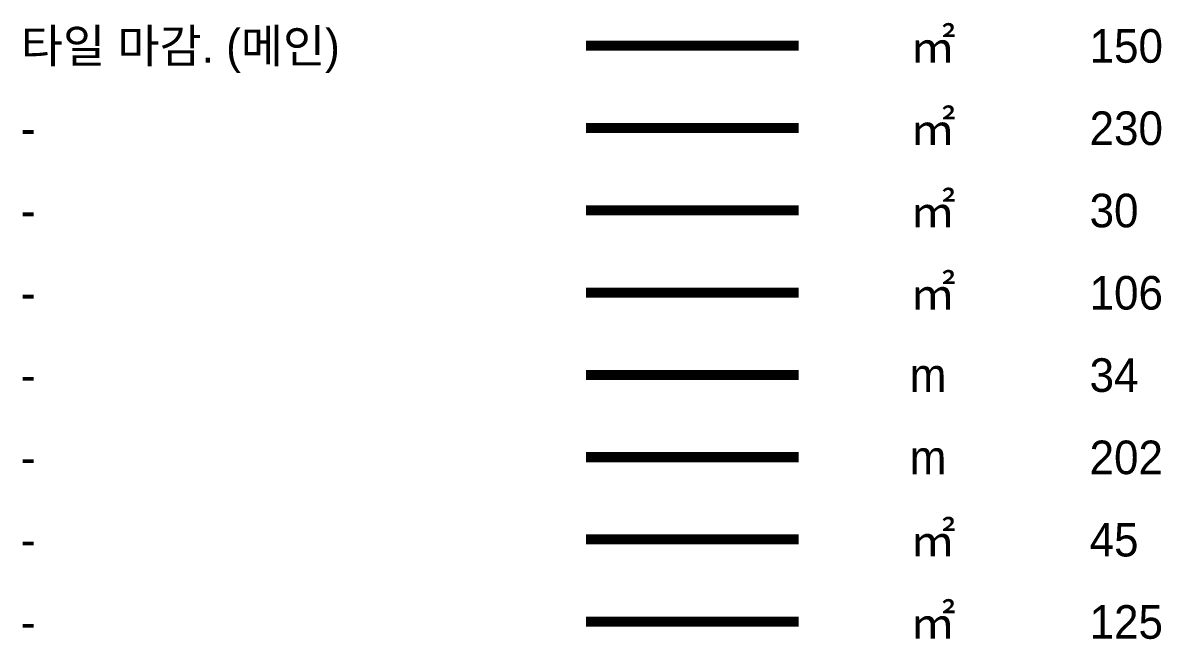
# Model space of a CAD drawing. Header units: millimetres. Extents: x -223175 to 287756, y -120611 to 352956.
# Drawn here: x -62860 to -35762, y 8319 to 22996 of the extents above; entities that cross this region are included whole.
import ezdxf

# ---------------------------------------------------------------- set-up
doc = ezdxf.new("R2010")
doc.units = ezdxf.units.MM
doc.header["$LTSCALE"] = 50
doc.linetypes.add('CONTINOUS', pattern=[0])
for name, color, linetype, lineweight in [('-물_ 01 (파랑150)', 150, 'CONTINOUS', 0), ('-물_ 02 (빨강230)', 230, 'CONTINOUS', 0), ('-물_ 03 (주황30)', 30, 'CONTINOUS', 0), ('-물_ 04 (녹색106)', 106, 'CONTINOUS', 0), ('-물_ 05 (밤색34)', 34, 'CONTINOUS', 0), ('-물_ 06 (보라202)', 202, 'CONTINOUS', 0), ('-물_ 07 (카키45)', 45, 'CONTINOUS', 0), ('-물_ 08 (청녹125)', 125, 'CONTINOUS', 0)]:
    doc.layers.add(name, color=color, linetype=linetype, lineweight=lineweight)
doc.styles.add('HY울릉도L', font='HY울릉도l.ttf')

msp = doc.modelspace()

# ---------------------------------------------------------------- linework, layer by layer
at = {"layer": '-물_ 01 (파랑150)', "const_width": 240}
msp.add_lwpolyline([(-49454.312, 22449.3227), (-44392.746, 22449.3227)], dxfattribs=at)
at = {"layer": '-물_ 02 (빨강230)', "const_width": 240}
msp.add_lwpolyline([(-49454.312, 20490.1369), (-44392.746, 20490.1369)], dxfattribs=at)
at = {"layer": '-물_ 03 (주황30)', "const_width": 240}
msp.add_lwpolyline([(-49454.312, 18530.9511), (-44392.746, 18530.9511)], dxfattribs=at)
at = {"layer": '-물_ 04 (녹색106)', "const_width": 240}
msp.add_lwpolyline([(-49454.312, 16571.7653), (-44392.746, 16571.7653)], dxfattribs=at)
at = {"layer": '-물_ 05 (밤색34)', "const_width": 240}
msp.add_lwpolyline([(-49454.312, 14612.5795), (-44392.746, 14612.5795)], dxfattribs=at)
at = {"layer": '-물_ 06 (보라202)', "const_width": 240}
msp.add_lwpolyline([(-49454.312, 12653.3937), (-44392.746, 12653.3937)], dxfattribs=at)
at = {"layer": '-물_ 07 (카키45)', "const_width": 240}
msp.add_lwpolyline([(-49454.312, 10694.2079), (-44392.746, 10694.2079)], dxfattribs=at)
at = {"layer": '-물_ 08 (청녹125)', "const_width": 240}
msp.add_lwpolyline([(-49454.312, 8735.0221), (-44392.746, 8735.0221)], dxfattribs=at)

# ---------------------------------------------------------------- texts
at = {"layer": '-물_ 01 (파랑150)', "style": 'HY울릉도L'}
for s, height, p in [('타일 마감. (메인)', 800.000867, (-62906.3151, 22044.3353)), ('㎡', 800.0009, (-41746.9258, 22044.3353)), ('150', 800.00087, (-37466.9742, 22044.3353))]:
    msp.add_text(s, height=height, dxfattribs=at).set_placement(p)
at = {"layer": '-물_ 02 (빨강230)', "style": 'HY울릉도L'}
for s, height, p in [('㎡', 800.0009, (-41746.9258, 20085.1495)), ('230', 800.00087, (-37466.9742, 20085.1495)), ('-', 800.0009, (-62906.3151, 20085.1495))]:
    msp.add_text(s, height=height, dxfattribs=at).set_placement(p)
at = {"layer": '-물_ 03 (주황30)', "style": 'HY울릉도L'}
for s, height, p in [('㎡', 800.0009, (-41746.9258, 18125.9637)), ('30', 800.00087, (-37466.9742, 18125.9637)), ('-', 800.0009, (-62906.3151, 18125.9637))]:
    msp.add_text(s, height=height, dxfattribs=at).set_placement(p)
at = {"layer": '-물_ 04 (녹색106)', "style": 'HY울릉도L'}
for s, height, p in [('㎡', 800.0009, (-41746.9258, 16166.7779)), ('106', 800.00087, (-37466.9742, 16166.7779)), ('-', 800.0009, (-62906.3151, 16166.7779))]:
    msp.add_text(s, height=height, dxfattribs=at).set_placement(p)
at = {"layer": '-물_ 05 (밤색34)', "style": 'HY울릉도L'}
for s, height, p in [('34', 800.00087, (-37466.9742, 14207.5921)), ('m', 800.0009, (-41746.9258, 14207.5921)), ('-', 800.0009, (-62906.3151, 14207.5921))]:
    msp.add_text(s, height=height, dxfattribs=at).set_placement(p)
at = {"layer": '-물_ 06 (보라202)', "style": 'HY울릉도L'}
for s, height, p in [('202', 800.00087, (-37466.9742, 12248.4063)), ('m', 800.0009, (-41746.9258, 12248.4063)), ('-', 800.0009, (-62906.3151, 12248.4063))]:
    msp.add_text(s, height=height, dxfattribs=at).set_placement(p)
at = {"layer": '-물_ 07 (카키45)', "style": 'HY울릉도L'}
for s, height, p in [('㎡', 800.0009, (-41746.9258, 10289.2205)), ('45', 800.00087, (-37466.9742, 10289.2205)), ('-', 800.0009, (-62906.3151, 10289.2205))]:
    msp.add_text(s, height=height, dxfattribs=at).set_placement(p)
at = {"layer": '-물_ 08 (청녹125)', "style": 'HY울릉도L'}
for s, height, p in [('㎡', 800.0009, (-41746.9258, 8330.0347)), ('125', 800.00087, (-37466.9742, 8330.0347)), ('-', 800.0009, (-62906.3151, 8330.0347))]:
    msp.add_text(s, height=height, dxfattribs=at).set_placement(p)

doc.saveas('drawing.dxf')
